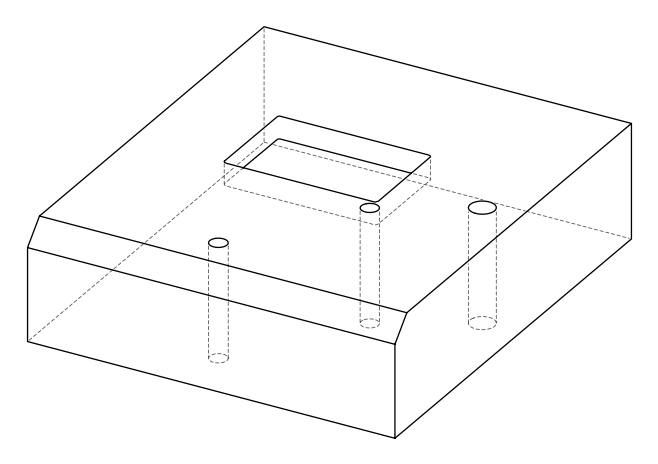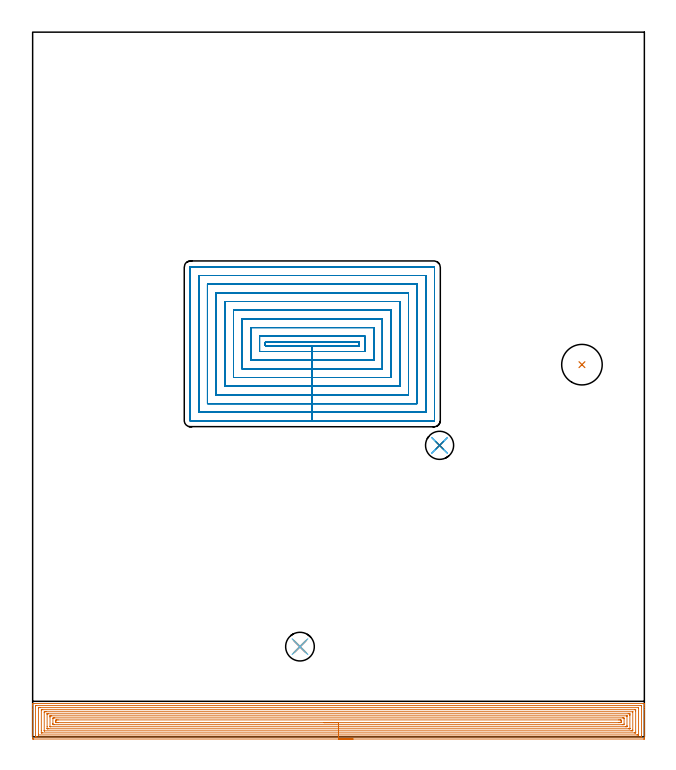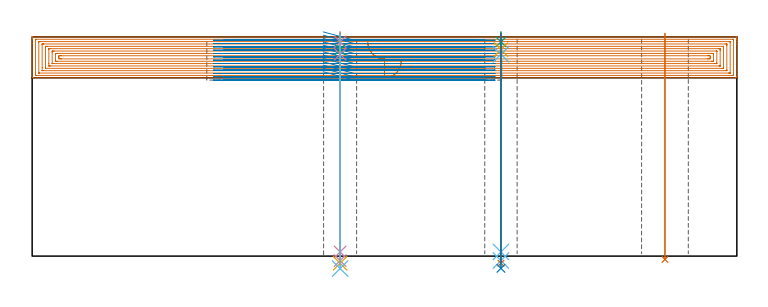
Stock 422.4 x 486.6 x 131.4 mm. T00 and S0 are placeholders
(PLAN: 13 operations, 11 tool changes, 124.8 min)
(1 AREA_MILL | FG_CHAMFER_SURFACE | UGT0205_001 | 30.79 min | 126766 mm3)
(2 MILL_RECTANGULAR_POCKET | POCKET_RECTANGULAR_STRAIGHT | NXT0201_009 | Follow Part, ap 2, ae 75% | 89.85 min | 524015 mm3)
(3 SPOT_DRILL | STEP1HOLE | NXT0321_9005460120000 | 0.05 min | 149 mm3)
(4 SPOT_DRILL_1 | STEP1HOLE_1 | NXT0321_9005460120000 | 0.05 min | 191 mm3)
(5 DRILL_BLIND_HOLE_INTO_CENTER | STEP1HOLE | NXT0301_022 | 0.04 min | 117 mm3)
(6 GUN_DRILL_THROUGH_HOLE | STEP1HOLE | UGT0307_001 | 0.58 min | 2383 mm3)
(7 SPADE_DRILL_TO_ENLARGE_THROUGH_HOLE | STEP1HOLE | UGT0306_003 | 0.55 min | 13357 mm3)
(8 DRILL_TO_ENLARGE_THROUGH_HOLE | STEP1HOLE | UGT0301_261 | 0.56 min | 22701 mm3)
(9 DRILL_BLIND_HOLE_INTO_CENTER_1 | STEP1HOLE_1 | NXT0301_022 | 0.04 min | 112 mm3)
(10 GUN_DRILL_THROUGH_HOLE_1 | STEP1HOLE_1 | UGT0307_001 | 0.59 min | 2389 mm3)
(11 SPADE_DRILL_TO_ENLARGE_THROUGH_HOLE_1 | STEP1HOLE_1 | UGT0306_003 | 0.55 min | 13354 mm3)
(12 DRILL_TO_ENLARGE_THROUGH_HOLE_1 | STEP1HOLE_1 | UGT0301_264 | 0.56 min | 24353 mm3)
(13 INDEXABLE_INSERT_DRILL_THROUGH_HOLE_FROM_SOLID | STEP1HOLE_2 | NXT0302_027 | 0.54 min | 80828 mm3)
(TOOL UGT0205_001 | Chamfer Mill 20 x 3 x 45 deg. | D20 FL50 Z2)
(TOOL NXT0201_009 | ENDMILL 8mm [2P460-0800-NA 1630] | D8 FL26 Z6)
(TOOL NXT0321_9005460120000 | NC Spot Drill, 142deg, 12mm, Carbide, Uncoated | D12 PA142 FL30 Z2)
(TOOL NXT0301_022 | Carbide Drill 5.1mm [860.1-0510-015A1-MM 2214] | D5.1 PA140 FL28 Z2)
(TOOL UGT0307_001 | Gun Drill 5 mm | D5 PA130 FL24 Z1)
(TOOL UGT0306_003 | Spade Drill 12.5mm | D12.5 PA132 FL10 Z2)
(TOOL UGT0301_261 | Twist Drill 19.4 mm | D19.4 PA118 FL140 Z2)
(TOOL UGT0301_264 | Twist Drill 19.8 mm | D19.8 PA118 FL140 Z2)
(TOOL NXT0302_027 | Index. Insert Drill 28mm [880-D2800L32-05] | D28 PA176 FL140 Z2)
(OP 1 AREA_MILL)
G17 G21 G94 G90
T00 M6
G54
G17 G0 G90 X221.2 Y-1.5 S1061 M3
G43 Z141.4 H0
Z116.9
G94 G1 X221.162 Z116.028 F250.
X221.048 Z115.164
X220.859 Z114.312
X220.597 Z113.48
X220.263 Z112.674
X219.86 Z111.9
X219.391 Z111.164
X218.86 Z110.472
X218.271 Z109.829
X217.628 Z109.24
X216.936 Z108.708
X216.2 Z108.24
X215.426 Z107.837
X214.62 Z107.503
X213.788 Z107.241
X212.936 Z107.052
X212.072 Z106.938
X211.2 Z106.9
X0.629
X0.36 Y-1.497 Z106.902
X0.01 Y-1.492 Z106.906
X0. Y-1.137 Z107.26
Y19.061 Z127.457
Y21.478 Z129.874
Y22.206 Z130.606
Y22.489 Z130.889
X0.007 Y22.929 Z131.321
X0.01 Y22.997 Z131.388
X0.182 Y23. Z131.4
X422.218
X422.39 Y22.997 Z131.388
X422.393 Y22.929 Z131.321
X422.4 Y22.489 Z130.889
Y22.206 Z130.606
Y21.478 Z129.874
Y20.22 Z128.617
Y18.796 Z127.192
Y-0.872 Z107.525
X422.398 Y-1.496 Z106.901
X422.396 Y-1.497 Z106.9
X421.771 Y-1.5
X211.2
Y-0.086 Z108.314
X2.417
X2.31 Y-0.084 Z108.316
X2.096 Y-0.079 Z108.321
X2.009 Y-0.069 Z108.331
X2.005 Y-0.038 Z108.362
X2.002 Y0.022 Z108.422
X2. Y0.439 Z108.839
X2.001 Y21.001 Z129.401
X2.007 Y21.478 Z129.878
X2.01 Y21.576 Z129.976
X2.203 Y21.583 Z129.983
X2.311 Y21.585 Z129.985
X419.983
X420.09 Y21.584 Z129.984
X420.304 Y21.579 Z129.979
X420.391 Y21.569 Z129.969
X420.395 Y21.538 Z129.938
X420.398 Y21.478 Z129.878
X420.4 Y21.061 Z129.461
X420.399 Y0.499 Z108.899
X420.394 Y0.022 Z108.422
X420.39 Y-0.076 Z108.324
X420.197 Y-0.083 Z108.317
X420.089 Y-0.085 Z108.315
X211.2 Y-0.086 Z108.314
Y1.328 Z109.728
X4.206 Y1.329 Z109.729
X4.045 Y1.33 Z109.73
X4.019 Y1.332 Z109.732
X4.012 Y1.334 Z109.734
X4.008 Y1.358 Z109.758
X4.002 Y1.467 Z109.867
X4. Y1.604 Z110.004
Y1.81 Z110.21
X4.001 Y19.895 Z128.295
X4.007 Y20.101 Z128.501
X4.01 Y20.156 Z128.556
X4.029 Y20.165 Z128.565
X4.086 Y20.168 Z128.568
X4.206 Y20.17 Z128.57
X4.619 Y20.171 Z128.571
X5.1 Y20.172 Z128.572
X418.194 Y20.171 Z128.571
X418.355 Y20.17 Z128.57
X418.381 Y20.168 Z128.568
X418.388 Y20.166 Z128.566
X418.392 Y20.142 Z128.542
X418.398 Y20.033 Z128.433
X418.399 Y19.896 Z128.296
X418.4 Y19.69 Z128.09
X418.399 Y1.605 Z110.005
X418.393 Y1.399 Z109.799
X418.39 Y1.344 Z109.744
X418.371 Y1.335 Z109.735
X418.314 Y1.332 Z109.732
X418.194 Y1.33 Z109.73
X417.781 Y1.329 Z109.729
X417.3 Y1.328 Z109.728
X211.2
Y2.743 Z111.143
X6.849
X6.031 Y2.748 Z111.148
X6.014 Y2.749 Z111.149
X6.01 Y2.766 Z111.166
X6.005 Y2.82 Z111.22
X6.001 Y2.931 Z111.331
X6. Y4.492 Z112.892
Y18.346 Z126.746
X6.002 Y18.568 Z126.968
X6.005 Y18.679 Z127.079
X6.01 Y18.733 Z127.133
X6.014 Y18.751 Z127.151
X6.038 Y18.752 Z127.152
X6.888 Y18.757 Z127.157
X6.927
X415.551
X416.369 Y18.751 Z127.151
X416.386
X416.39 Y18.734 Z127.134
X416.395 Y18.679 Z127.079
X416.398 Y18.569 Z126.969
X416.4 Y18.349 Z126.749
Y17.908 Z126.308
Y3.154 Z111.554
X416.398 Y2.932 Z111.332
X416.395 Y2.821 Z111.221
X416.39 Y2.766 Z111.166
X416.386 Y2.749 Z111.149
X416.362 Y2.748 Z111.148
X415.512 Y2.743 Z111.143
X415.473
X211.2
Y4.157 Z112.557
X8.117
X8.032 Y4.158 Z112.558
X8.019 Y4.16 Z112.56
X8.011 Y4.163 Z112.563
X8.007 Y4.18 Z112.58
X8.001 Y4.273 Z112.673
Y16.789 Z125.189
X8.006 Y17.008 Z125.408
X8.016 Y17.336 Z125.736
X8.344 Y17.34 Z125.74
X8.676 Y17.342 Z125.742
X9.236 Y17.343 Z125.743
X414.283
X414.367 Y17.342 Z125.742
X414.381 Y17.34 Z125.74
X414.389 Y17.337 Z125.737
X414.393 Y17.32 Z125.72
X414.399 Y17.227 Z125.627
Y4.711 Z113.111
X414.394 Y4.492 Z112.892
X414.384 Y4.164 Z112.564
X414.056 Y4.159 Z112.559
X413.724 Y4.158 Z112.558
X413.164 Y4.157 Z112.557
X211.2
Y5.571 Z113.971
X11.173
X10.465 Y5.572 Z113.972
X10.277 Y5.574 Z113.974
X10.088 Y5.578 Z113.978
X10.01 Y5.586 Z113.986
X10.007 Y5.631 Z114.031
X10.002 Y5.849 Z114.249
X10. Y7.174 Z115.574
Y15.684 Z124.084
X10.003 Y15.839 Z124.239
X10.007 Y15.895 Z124.295
X10.01 Y15.922 Z124.322
X10.023 Y15.923 Z124.323
X10.11 Y15.926 Z124.326
X10.465 Y15.928 Z124.328
X10.65 Y15.929 Z124.329
X411.227
X411.935 Y15.928 Z124.328
X412.123 Y15.926 Z124.326
X412.312 Y15.922 Z124.322
X412.39 Y15.914 Z124.314
X412.393 Y15.869 Z124.269
X412.398 Y15.651 Z124.051
X412.4 Y15.22 Z123.62
Y14.756 Z123.156
Y5.816 Z114.216
X412.397 Y5.66 Z114.06
X412.394 Y5.604 Z114.004
X412.39 Y5.578 Z113.978
X412.377 Y5.577 Z113.977
X412.29 Y5.574 Z113.974
X411.935 Y5.572 Z113.972
X411.75 Y5.571 Z113.971
X211.2
Y6.985 Z115.385
X12.441 Y6.986 Z115.386
X12.253 Y6.987 Z115.387
X12.065 Y6.99 Z115.39
X12.019 Y6.992 Z115.392
X12.01 Y7.023 Z115.423
X12.004 Y7.09 Z115.49
X12.001 Y7.174 Z115.574
X12. Y13.685 Z122.085
X12.004 Y14.326 Z122.726
X12.007 Y14.452 Z122.852
X12.011 Y14.508 Z122.908
X12.068 Y14.511 Z122.911
X12.253 Y14.513 Z122.913
X12.959 Y14.515 Z122.915
X13.147
X409.959 Y14.514 Z122.914
X410.147 Y14.513 Z122.913
X410.335 Y14.51 Z122.91
X410.381 Y14.508 Z122.908
X410.39 Y14.477 Z122.877
X410.396 Y14.41 Z122.81
X410.399 Y14.326 Z122.726
X410.4 Y7.815 Z116.215
X410.396 Y7.174 Z115.574
X410.393 Y7.048 Z115.448
X410.389 Y6.992 Z115.392
X410.332 Y6.989 Z115.389
X410.147 Y6.987 Z115.387
X409.441 Y6.985 Z115.385
X409.253
X211.2
Y8.4 Z116.8
X14.935
X14.602 Y8.401 Z116.801
X14.041 Y8.407 Z116.807
X14.003 Y8.962 Z117.362
X14.001 Y9.003 Z117.403
Y12.578 Z120.978
X14.041 Y13.093 Z121.493
X14.376 Y13.098 Z121.498
X14.935 Y13.1 Z121.5
X15.267
X407.465
X407.798 Y13.099 Z121.499
X408.359 Y13.093 Z121.493
X408.397 Y12.538 Z120.938
X408.399 Y12.497 Z120.897
Y8.922 Z117.322
X408.359 Y8.407 Z116.807
X408.024 Y8.402 Z116.802
X407.465 Y8.4 Z116.8
X407.133
X211.2
Y9.814 Z118.214
X17.66
X16.764 Y9.815 Z118.215
X16.724 Y9.817 Z118.217
X16.01 Y9.856 Z118.256
X16.001 Y10.578 Z118.978
Y10.75 Z119.15
X16.004 Y11.469 Z119.869
X16.01 Y11.644 Z120.044
X16.684 Y11.684 Z120.084
X16.724 Y11.685 Z120.085
X17.576 Y11.686 Z120.086
X404.74
X405.636 Y11.685 Z120.085
X405.676 Y11.683 Z120.083
X406.39 Y11.644 Z120.044
X406.399 Y10.922 Z119.322
Y10.75 Z119.15
X406.396 Y10.031 Z118.431
X406.39 Y9.856 Z118.256
X405.716 Y9.816 Z118.216
X405.676 Y9.815 Z118.215
X404.824 Y9.814 Z118.214
X211.2
X210.328 Z118.252
X209.463 Z118.366
X208.612 Z118.554
X207.78 Z118.817
X206.974 Z119.151
X206.2 Z119.553
X205.464 Z120.022
X204.772 Z120.553
X204.129 Z121.143
X203.54 Z121.786
X203.008 Z122.478
X202.54 Z123.214
X202.137 Z123.988
X201.803 Z124.794
X201.541 Z125.626
X201.352 Z126.477
X201.238 Z127.342
X201.2 Z128.214
G0 Z141.4
M5
M2
(OP 2 MILL_RECTANGULAR_POCKET)
G17 G21 G94 G90
T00 M6
G54
G17 G0 G90 X174.468 Y270.1 S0 M3
G43 Z141.4 H1
Z134.4
G94 G1 X193.1 Z129.408 F250.
X225.5 F500.
Y272.6
X160.7
Y270.1
X193.1
Y266.1
X229.5
Y276.6
X156.7
Y266.1
X193.1
Y260.1
X235.5
Y282.6
X150.7
Y260.1
X193.1
Y254.1
X241.5
Y288.6
X144.7
Y254.1
X193.1
Y248.1
X247.5
Y294.6
X138.7
Y248.1
X193.1
Y242.1
X253.5
Y300.6
X132.7
Y242.1
X193.1
Y236.1
X259.5
Y306.6
X126.7
Y236.1
X193.1
Y230.1
X265.5
Y312.6
X120.7
Y230.1
X193.1
Y224.1
X271.5
Y318.6
X114.7
Y224.1
X193.1
Y218.1
X277.2
G3 X277.5 Y218.4 R0.3
G1 Y324.3
G3 X277.2 Y324.6 R0.3
G1 X109.
G3 X108.7 Y324.3 R0.3
G1 Y218.4
G3 X109. Y218.1 R0.3
G1 X193.1
X194.1
G0 X174.468 Y270.1 Z132.408
G1 X193.1 Z127.415 F250.
X225.5 F500.
Y272.6
X160.7
Y270.1
X193.1
Y266.1
X229.5
Y276.6
X156.7
Y266.1
X193.1
Y260.1
X235.5
Y282.6
X150.7
Y260.1
X193.1
Y254.1
X241.5
Y288.6
X144.7
Y254.1
X193.1
Y248.1
X247.5
Y294.6
X138.7
Y248.1
X193.1
Y242.1
X253.5
Y300.6
X132.7
Y242.1
X193.1
Y236.1
X259.5
Y306.6
X126.7
Y236.1
X193.1
Y230.1
X265.5
Y312.6
X120.7
Y230.1
X193.1
Y224.1
X271.5
Y318.6
X114.7
Y224.1
X193.1
Y218.1
X277.2
G3 X277.5 Y218.4 R0.3
G1 Y324.3
G3 X277.2 Y324.6 R0.3
G1 X109.
G3 X108.7 Y324.3 R0.3
G1 Y218.4
G3 X109. Y218.1 R0.3
G1 X193.1
X194.1
G0 X174.468 Y270.1 Z130.415
G1 X193.1 Z125.423 F250.
X225.5 F500.
Y272.6
X160.7
Y270.1
X193.1
Y266.1
X229.5
Y276.6
X156.7
Y266.1
X193.1
Y260.1
X235.5
Y282.6
X150.7
Y260.1
X193.1
Y254.1
X241.5
Y288.6
X144.7
Y254.1
X193.1
Y248.1
X247.5
Y294.6
X138.7
Y248.1
X193.1
Y242.1
X253.5
Y300.6
X132.7
Y242.1
X193.1
Y236.1
X259.5
Y306.6
X126.7
Y236.1
X193.1
Y230.1
X265.5
Y312.6
X120.7
Y230.1
X193.1
Y224.1
X271.5
Y318.6
X114.7
Y224.1
X193.1
Y218.1
X277.2
G3 X277.5 Y218.4 R0.3
G1 Y324.3
G3 X277.2 Y324.6 R0.3
G1 X109.
G3 X108.7 Y324.3 R0.3
G1 Y218.4
G3 X109. Y218.1 R0.3
G1 X193.1
X194.1
G0 X174.468 Y270.1 Z128.423
G1 X193.1 Z123.431 F250.
X225.5 F500.
Y272.6
X160.7
Y270.1
X193.1
Y266.1
X229.5
Y276.6
X156.7
Y266.1
X193.1
Y260.1
X235.5
Y282.6
X150.7
Y260.1
X193.1
Y254.1
X241.5
Y288.6
X144.7
Y254.1
X193.1
Y248.1
X247.5
Y294.6
X138.7
Y248.1
X193.1
Y242.1
X253.5
Y300.6
X132.7
Y242.1
X193.1
Y236.1
X259.5
Y306.6
X126.7
Y236.1
X193.1
Y230.1
X265.5
Y312.6
X120.7
Y230.1
X193.1
Y224.1
X271.5
Y318.6
X114.7
Y224.1
X193.1
Y218.1
X277.2
G3 X277.5 Y218.4 R0.3
G1 Y324.3
G3 X277.2 Y324.6 R0.3
G1 X109.
G3 X108.7 Y324.3 R0.3
G1 Y218.4
G3 X109. Y218.1 R0.3
G1 X193.1
X194.1
G0 X174.468 Y270.1 Z126.431
G1 X193.1 Z121.438 F250.
X225.5 F500.
Y272.6
X160.7
Y270.1
X193.1
Y266.1
X229.5
Y276.6
X156.7
Y266.1
X193.1
Y260.1
X235.5
Y282.6
X150.7
Y260.1
X193.1
Y254.1
X241.5
Y288.6
X144.7
Y254.1
X193.1
Y248.1
X247.5
Y294.6
X138.7
Y248.1
X193.1
Y242.1
X253.5
Y300.6
X132.7
Y242.1
X193.1
Y236.1
X259.5
Y306.6
X126.7
Y236.1
X193.1
Y230.1
X265.5
Y312.6
X120.7
Y230.1
X193.1
Y224.1
X271.5
Y318.6
X114.7
Y224.1
X193.1
Y218.1
X277.2
G3 X277.5 Y218.4 R0.3
G1 Y324.3
G3 X277.2 Y324.6 R0.3
G1 X109.
G3 X108.7 Y324.3 R0.3
G1 Y218.4
G3 X109. Y218.1 R0.3
G1 X193.1
X194.1
G0 X174.468 Y270.1 Z124.438
G1 X193.1 Z119.446 F250.
X225.5 F500.
Y272.6
X160.7
Y270.1
X193.1
Y266.1
X229.5
Y276.6
X156.7
Y266.1
X193.1
Y260.1
X235.5
Y282.6
X150.7
Y260.1
X193.1
Y254.1
X241.5
Y288.6
X144.7
Y254.1
X193.1
Y248.1
X247.5
Y294.6
X138.7
Y248.1
X193.1
Y242.1
X253.5
Y300.6
X132.7
Y242.1
X193.1
Y236.1
X259.5
Y306.6
X126.7
Y236.1
X193.1
Y230.1
X265.5
Y312.6
X120.7
Y230.1
X193.1
Y224.1
X271.5
Y318.6
X114.7
Y224.1
X193.1
Y218.1
X277.2
G3 X277.5 Y218.4 R0.3
G1 Y324.3
G3 X277.2 Y324.6 R0.3
G1 X109.
G3 X108.7 Y324.3 R0.3
G1 Y218.4
G3 X109. Y218.1 R0.3
G1 X193.1
X194.1
G0 X174.468 Y270.1 Z122.446
G1 X193.1 Z117.454 F250.
X225.5 F500.
Y272.6
X160.7
Y270.1
X193.1
Y266.1
X229.5
Y276.6
X156.7
Y266.1
X193.1
Y260.1
X235.5
Y282.6
X150.7
Y260.1
X193.1
Y254.1
X241.5
Y288.6
X144.7
Y254.1
X193.1
Y248.1
X247.5
Y294.6
X138.7
Y248.1
X193.1
Y242.1
X253.5
Y300.6
X132.7
Y242.1
X193.1
Y236.1
X259.5
Y306.6
X126.7
Y236.1
X193.1
Y230.1
X265.5
Y312.6
X120.7
Y230.1
X193.1
Y224.1
X271.5
Y318.6
X114.7
Y224.1
X193.1
Y218.1
X277.2
G3 X277.5 Y218.4 R0.3
G1 Y324.3
G3 X277.2 Y324.6 R0.3
G1 X109.
G3 X108.7 Y324.3 R0.3
G1 Y218.4
G3 X109. Y218.1 R0.3
G1 X193.1
X194.1
G0 X174.468 Y270.1 Z120.454
G1 X193.1 Z115.462 F250.
X225.5 F500.
Y272.6
X160.7
Y270.1
X193.1
Y266.1
X229.5
Y276.6
X156.7
Y266.1
X193.1
Y260.1
X235.5
Y282.6
X150.7
Y260.1
X193.1
Y254.1
X241.5
Y288.6
X144.7
Y254.1
X193.1
Y248.1
X247.5
Y294.6
X138.7
Y248.1
X193.1
Y242.1
X253.5
Y300.6
X132.7
Y242.1
X193.1
Y236.1
X259.5
Y306.6
X126.7
Y236.1
X193.1
Y230.1
X265.5
Y312.6
X120.7
Y230.1
X193.1
Y224.1
X271.5
Y318.6
X114.7
Y224.1
X193.1
Y218.1
X277.2
G3 X277.5 Y218.4 R0.3
G1 Y324.3
G3 X277.2 Y324.6 R0.3
G1 X109.
G3 X108.7 Y324.3 R0.3
G1 Y218.4
G3 X109. Y218.1 R0.3
G1 X193.1
X194.1
G0 X174.468 Y270.1 Z118.462
G1 X193.1 Z113.469 F250.
X225.5 F500.
Y272.6
X160.7
Y270.1
X193.1
Y266.1
X229.5
Y276.6
X156.7
Y266.1
X193.1
Y260.1
X235.5
Y282.6
X150.7
Y260.1
X193.1
Y254.1
X241.5
Y288.6
X144.7
Y254.1
X193.1
Y248.1
X247.5
Y294.6
X138.7
Y248.1
X193.1
Y242.1
X253.5
Y300.6
X132.7
Y242.1
X193.1
Y236.1
X259.5
Y306.6
X126.7
Y236.1
X193.1
Y230.1
X265.5
Y312.6
X120.7
Y230.1
X193.1
Y224.1
X271.5
Y318.6
X114.7
Y224.1
X193.1
Y218.1
X277.2
G3 X277.5 Y218.4 R0.3
G1 Y324.3
G3 X277.2 Y324.6 R0.3
G1 X109.
G3 X108.7 Y324.3 R0.3
G1 Y218.4
G3 X109. Y218.1 R0.3
G1 X193.1
X194.1
G0 X174.468 Y270.1 Z116.469
G1 X193.1 Z111.477 F250.
X225.5 F500.
Y272.6
X160.7
Y270.1
X193.1
Y266.1
X229.5
Y276.6
X156.7
Y266.1
X193.1
Y260.1
X235.5
Y282.6
X150.7
Y260.1
X193.1
Y254.1
X241.5
Y288.6
X144.7
Y254.1
X193.1
Y248.1
X247.5
Y294.6
X138.7
Y248.1
X193.1
Y242.1
X253.5
Y300.6
X132.7
Y242.1
X193.1
Y236.1
X259.5
Y306.6
X126.7
Y236.1
X193.1
Y230.1
X265.5
Y312.6
X120.7
Y230.1
X193.1
Y224.1
X271.5
Y318.6
X114.7
Y224.1
X193.1
Y218.1
X277.2
G3 X277.5 Y218.4 R0.3
G1 Y324.3
G3 X277.2 Y324.6 R0.3
G1 X109.
G3 X108.7 Y324.3 R0.3
G1 Y218.4
G3 X109. Y218.1 R0.3
G1 X193.1
X194.1
G0 X174.468 Y270.1 Z114.477
G1 X193.1 Z109.485 F250.
X225.5 F500.
Y272.6
X160.7
Y270.1
X193.1
Y266.1
X229.5
Y276.6
X156.7
Y266.1
X193.1
Y260.1
X235.5
Y282.6
X150.7
Y260.1
X193.1
Y254.1
X241.5
Y288.6
X144.7
Y254.1
X193.1
Y248.1
X247.5
Y294.6
X138.7
Y248.1
X193.1
Y242.1
X253.5
Y300.6
X132.7
Y242.1
X193.1
Y236.1
X259.5
Y306.6
X126.7
Y236.1
X193.1
Y230.1
X265.5
Y312.6
X120.7
Y230.1
X193.1
Y224.1
X271.5
Y318.6
X114.7
Y224.1
X193.1
Y218.1
X277.2
G3 X277.5 Y218.4 R0.3
G1 Y324.3
G3 X277.2 Y324.6 R0.3
G1 X109.
G3 X108.7 Y324.3 R0.3
G1 Y218.4
G3 X109. Y218.1 R0.3
G1 X193.1
X194.1
G0 X174.468 Y270.1 Z112.485
G1 X193.1 Z107.492 F250.
X225.5 F500.
Y272.6
X160.7
Y270.1
X193.1
Y266.1
X229.5
Y276.6
X156.7
Y266.1
X193.1
Y260.1
X235.5
Y282.6
X150.7
Y260.1
X193.1
Y254.1
X241.5
Y288.6
X144.7
Y254.1
X193.1
Y248.1
X247.5
Y294.6
X138.7
Y248.1
X193.1
Y242.1
X253.5
Y300.6
X132.7
Y242.1
X193.1
Y236.1
X259.5
Y306.6
X126.7
Y236.1
X193.1
Y230.1
X265.5
Y312.6
X120.7
Y230.1
X193.1
Y224.1
X271.5
Y318.6
X114.7
Y224.1
X193.1
Y218.1
X277.2
G3 X277.5 Y218.4 R0.3
G1 Y324.3
G3 X277.2 Y324.6 R0.3
G1 X109.
G3 X108.7 Y324.3 R0.3
G1 Y218.4
G3 X109. Y218.1 R0.3
G1 X193.1
X194.1
G0 X174.468 Y270.1 Z110.492
G1 X193.1 Z105.5 F250.
X225.5 F500.
Y272.6
X160.7
Y270.1
X193.1
Y266.1
X229.5
Y276.6
X156.7
Y266.1
X193.1
Y260.1
X235.5
Y282.6
X150.7
Y260.1
X193.1
Y254.1
X241.5
Y288.6
X144.7
Y254.1
X193.1
Y248.1
X247.5
Y294.6
X138.7
Y248.1
X193.1
Y242.1
X253.5
Y300.6
X132.7
Y242.1
X193.1
Y236.1
X259.5
Y306.6
X126.7
Y236.1
X193.1
Y230.1
X265.5
Y312.6
X120.7
Y230.1
X193.1
Y224.1
X271.5
Y318.6
X114.7
Y224.1
X193.1
Y218.1
X277.2
G3 X277.5 Y218.4 R0.3
G1 Y324.3
G3 X277.2 Y324.6 R0.3
G1 X109.
G3 X108.7 Y324.3 R0.3
G1 Y218.4
G3 X109. Y218.1 R0.3
G1 X193.1
X194.1
G0 Z141.4
M5
M2
(OP 3 SPOT_DRILL)
G17 G21 G94 G90
T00 M6
G54
G17 G0 G90 X281. Y201.3 S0 M3
G43 Z141.4 H0
G94 G81 G98 Z128.4 F250. R134.4
G80
M5
M2
(OP 4 SPOT_DRILL_1)
G17 G21 G94 G90
T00 M6
G54
G17 G0 G90 X184.6 Y62.3 S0 M3
G43 Z141.4 H0
G94 G81 G98 Z128.4 F250. R134.4
G80
M5
M2
(OP 5 DRILL_BLIND_HOLE_INTO_CENTER)
G17 G21 G94 G90
T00 M6
G54
G17 G0 G90 X281. Y201.3 S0 M3
G43 Z141.4 H1
G94 G81 G98 Z123.75 F250. R133.4
G80
M5
M2
(OP 6 GUN_DRILL_THROUGH_HOLE)
G17 G21 G94 G90
T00 M6
G54
G17 G0 G90 X281. Y201.3 M8
G43 Z141.4 H0
Z129.316
S716 M3
G94 G1 Z120.994 F125. M26
G4 X.084
Z2.5 F250.
G4 X.084
Z-2.666 F125.
G4 X.084
M5
M9
G0 Z129.316
Z141.4
M2
(OP 7 SPADE_DRILL_TO_ENLARGE_THROUGH_HOLE)
G17 G21 G94 G90
T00 M6
G54
G17 G0 G90 X281. Y201.3 S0 M3
G43 Z141.4 H0
G94 G73 G98 Z-4.283 F250. Q12.335 R133.4
G80
M5
M2
(OP 8 DRILL_TO_ENLARGE_THROUGH_HOLE)
G17 G21 G94 G90
T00 M6
G54
G17 G0 G90 X281. Y201.3 S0 M3
G43 Z141.4 H0
G94 G73 G98 Z-7.328 F250. Q17.341 R133.4
G80
M5
M2
(OP 9 DRILL_BLIND_HOLE_INTO_CENTER_1)
G17 G21 G94 G90
T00 M6
G54
G17 G0 G90 X184.6 Y62.3 S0 M3
G43 Z141.4 H1
G94 G81 G98 Z123.75 F250. R133.4
G80
M5
M2
(OP 10 GUN_DRILL_THROUGH_HOLE_1)
G17 G21 G94 G90
T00 M6
G54
G17 G0 G90 X184.6 Y62.3 M8
G43 Z141.4 H0
Z129.412
S716 M3
G94 G1 Z120.994 F125. M26
G4 X.084
Z2.5 F250.
G4 X.084
Z-2.666 F125.
G4 X.084
M5
M9
G0 Z129.412
Z141.4
M2
(OP 11 SPADE_DRILL_TO_ENLARGE_THROUGH_HOLE_1)
G17 G21 G94 G90
T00 M6
G54
G17 G0 G90 X184.6 Y62.3 S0 M3
G43 Z141.4 H0
G94 G73 G98 Z-4.283 F250. Q12.335 R133.4
G80
M5
M2
(OP 12 DRILL_TO_ENLARGE_THROUGH_HOLE_1)
G17 G21 G94 G90
T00 M6
G54
G17 G0 G90 X184.6 Y62.3 S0 M3
G43 Z141.4 H0
G94 G73 G98 Z-7.449 F250. Q17.356 R133.4
G80
M5
M2
(OP 13 INDEXABLE_INSERT_DRILL_THROUGH_HOLE_FROM_SOLID)
G17 G21 G94 G90
T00 M6
G54
G17 G0 G90 X379.3 Y257. S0 M3
G43 Z141.4 H1
G94 G81 G98 Z-1.989 F250. R133.4
G80
M5
M2
